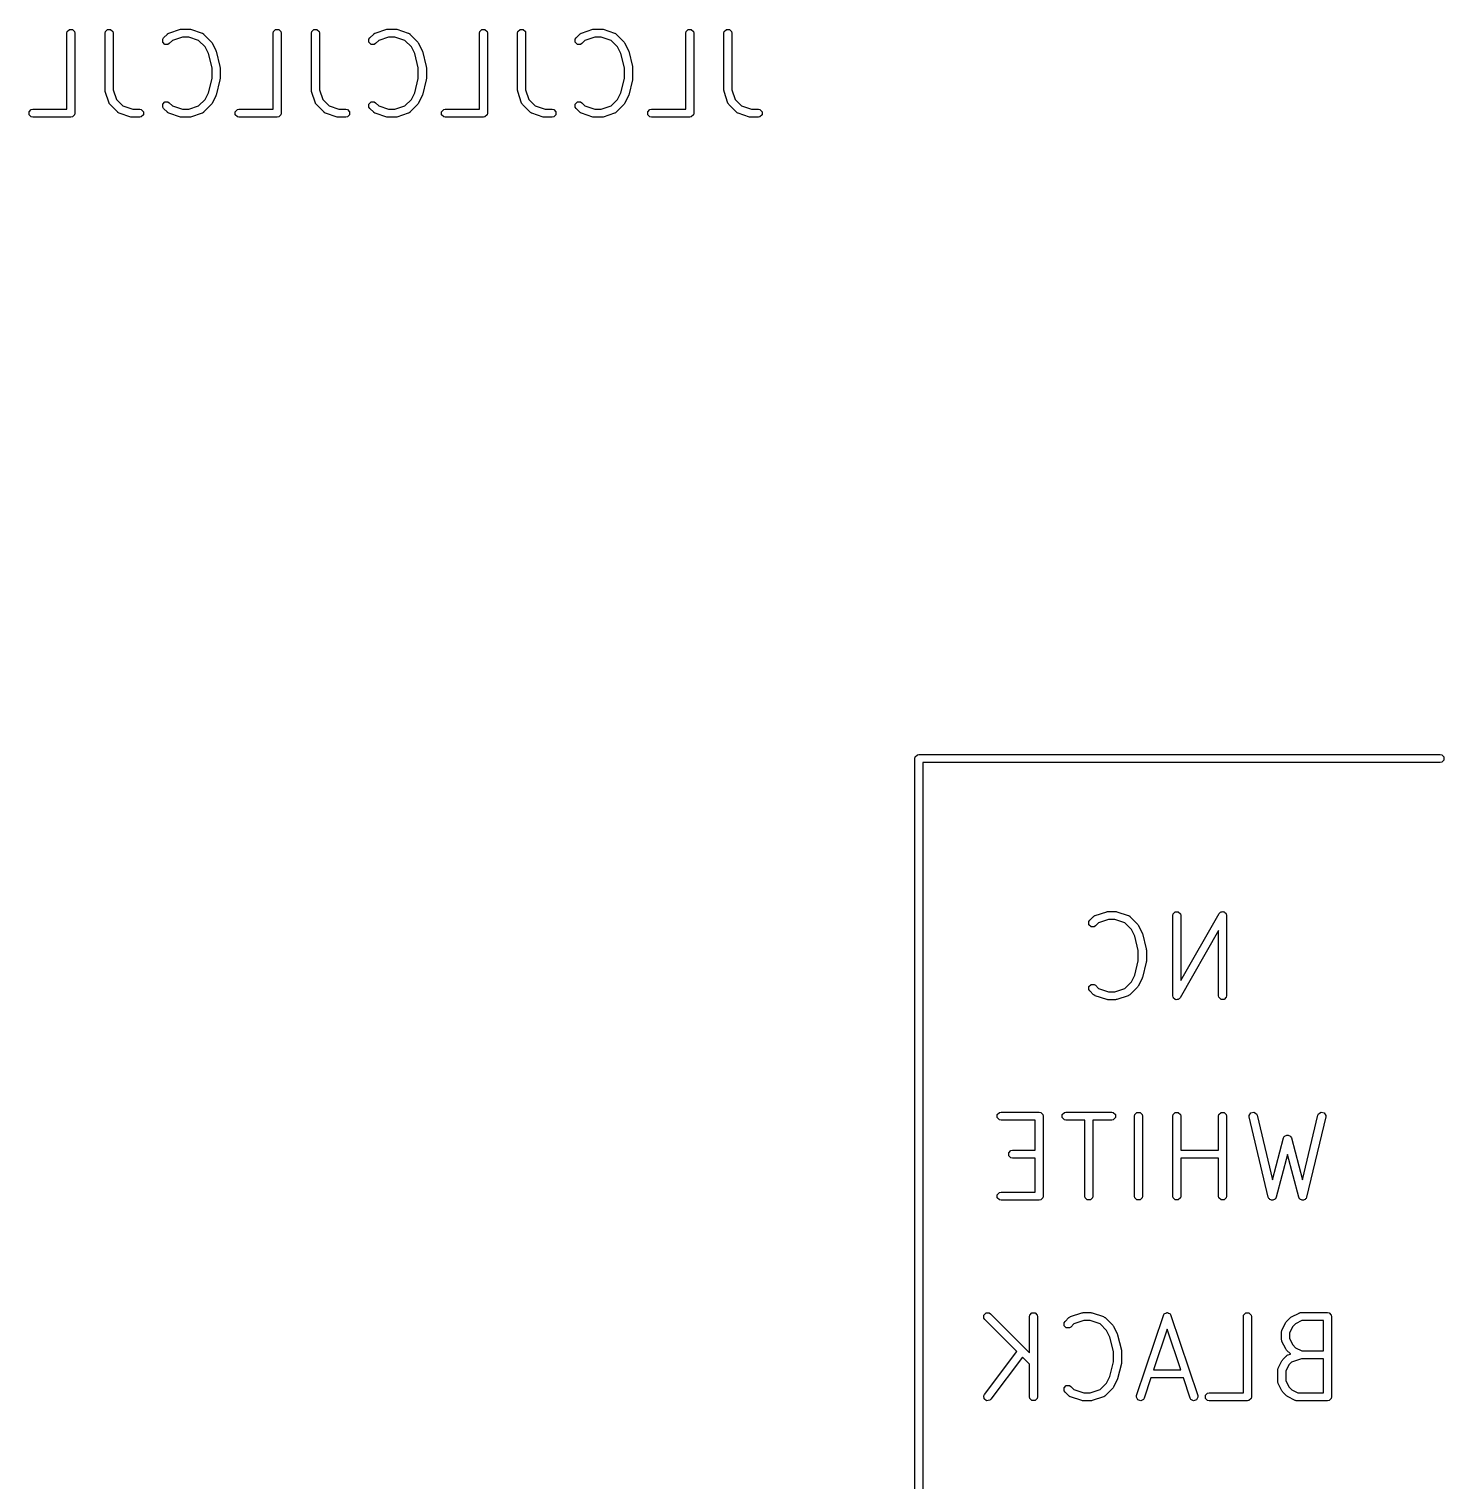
# Model space of a CAD drawing. Extents: x 109.6 to 193.5, y -118.1 to -78.4.
# Drawn here: x 175.91 to 193.55, y -98.26 to -80.16 of the extents above; entities that cross this region are included whole.
import ezdxf

# ---------------------------------------------------------------- set-up
doc = ezdxf.new("R2010")
doc.units = 0
doc.layers.add('BLACK', color=7, linetype='CONTINUOUS')

msp = doc.modelspace()

# ---------------------------------------------------------------- linework, layer by layer
at = {"layer": 'BLACK', "linetype": 'CONTINUOUS'}
for p, q in [((176.382376, -80.188285), (176.409436, -80.161225)), ((176.409436, -80.161225), (176.447704, -80.161225)), ((176.447704, -80.161225), (176.474764, -80.188285)), ((176.858567, -80.188285), (176.885627, -80.161225)), ((176.885627, -80.161225), (176.923895, -80.161225)), ((176.923895, -80.161225), (176.950955, -80.188285)), ((177.650855, -80.207604), (177.793711, -80.159985)), ((177.793711, -80.159985), (177.801661, -80.158982)), ((177.801661, -80.158982), (177.809523, -80.157419)), ((177.809523, -80.157419), (177.904761, -80.157419)), ((177.904761, -80.157419), (177.912623, -80.158982)), ((177.912623, -80.158982), (177.920572, -80.159985)), ((177.920572, -80.159985), (178.063429, -80.207604)), ((178.953805, -80.188285), (178.980865, -80.161225)), ((178.980865, -80.161225), (179.019133, -80.161225)), ((179.019133, -80.161225), (179.046193, -80.188285)), ((179.429996, -80.188285), (179.457056, -80.161225)), ((179.457056, -80.161225), (179.495324, -80.161225)), ((179.495324, -80.161225), (179.522384, -80.188285)), ((180.222284, -80.207604), (180.36514, -80.159985)), ((180.36514, -80.159985), (180.37309, -80.158982)), ((180.37309, -80.158982), (180.380952, -80.157419)), ((180.380952, -80.157419), (180.47619, -80.157419)), ((180.47619, -80.157419), (180.484052, -80.158982)), ((180.484052, -80.158982), (180.492001, -80.159985)), ((180.492001, -80.159985), (180.634858, -80.207604)), ((181.525234, -80.188285), (181.552294, -80.161225)), ((181.552294, -80.161225), (181.590562, -80.161225)), ((181.590562, -80.161225), (181.617622, -80.188285)), ((182.001425, -80.188285), (182.028485, -80.161225)), ((182.028485, -80.161225), (182.066753, -80.161225)), ((182.066753, -80.161225), (182.093813, -80.188285)), ((182.793713, -80.207604), (182.936569, -80.159985)), ((182.936569, -80.159985), (182.944519, -80.158982)), ((182.944519, -80.158982), (182.952381, -80.157419)), ((182.952381, -80.157419), (183.047619, -80.157419)), ((183.047619, -80.157419), (183.055481, -80.158982)), ((183.055481, -80.158982), (183.06343, -80.159985)), ((183.06343, -80.159985), (183.206287, -80.207604)), ((184.096663, -80.188285), (184.123723, -80.161225)), ((184.123723, -80.161225), (184.161991, -80.161225)), ((184.161991, -80.161225), (184.189051, -80.188285)), ((184.572854, -80.188285), (184.599914, -80.161225)), ((184.599914, -80.161225), (184.638182, -80.161225)), ((184.638182, -80.161225), (184.665242, -80.188285)), ((176.37857, -80.207419), (176.382376, -80.188285)), ((176.37857, -81.157419), (176.37857, -80.207419)), ((176.474764, -80.188285), (176.47857, -80.207419)), ((176.47857, -80.207419), (176.47857, -81.207419)), ((176.854761, -80.207419), (176.858567, -80.188285)), ((176.854761, -80.921704), (176.854761, -80.207419)), ((176.950955, -80.188285), (176.954761, -80.207419)), ((176.954761, -80.207419), (176.954761, -80.91359)), ((177.572853, -80.283523), (177.583692, -80.267302)), ((177.572853, -80.321791), (177.572853, -80.283523)), ((177.599913, -80.348851), (177.572853, -80.321791)), ((177.583692, -80.267302), (177.63131, -80.219683)), ((177.638181, -80.348851), (177.599913, -80.348851)), ((177.63131, -80.219683), (177.633392, -80.218291)), ((177.633392, -80.218291), (177.633906, -80.217265)), ((177.633906, -80.217265), (177.640864, -80.213298)), ((177.654402, -80.338012), (177.638181, -80.348851)), ((177.640864, -80.213298), (177.647531, -80.208844)), ((177.647531, -80.208844), (177.64868, -80.208844)), ((177.64868, -80.208844), (177.650855, -80.207604)), ((177.693675, -80.298739), (177.654402, -80.338012)), ((177.817636, -80.257419), (177.693675, -80.298739)), ((177.896648, -80.257419), (177.817636, -80.257419)), ((178.020609, -80.298739), (177.896648, -80.257419)), ((178.101762, -80.379892), (178.020609, -80.298739)), ((178.063429, -80.207604), (178.065604, -80.208844)), ((178.065604, -80.208844), (178.066752, -80.208844)), ((178.066752, -80.208844), (178.073416, -80.213297)), ((178.073416, -80.213297), (178.080377, -80.217265)), ((178.080377, -80.217265), (178.08089, -80.218291)), ((178.08089, -80.218291), (178.082973, -80.219683)), ((178.082973, -80.219683), (178.178211, -80.314921)), ((178.178211, -80.314921), (178.182661, -80.32158)), ((178.182661, -80.32158), (178.187577, -80.327915)), ((178.187577, -80.327915), (178.235196, -80.423153)), ((178.949999, -80.207419), (178.953805, -80.188285)), ((178.949999, -81.157419), (178.949999, -80.207419)), ((179.046193, -80.188285), (179.049999, -80.207419)), ((179.049999, -80.207419), (179.049999, -81.207419)), ((179.42619, -80.207419), (179.429996, -80.188285)), ((179.42619, -80.921704), (179.42619, -80.207419)), ((179.522384, -80.188285), (179.52619, -80.207419)), ((179.52619, -80.207419), (179.52619, -80.91359)), ((180.144282, -80.283523), (180.155121, -80.267302)), ((180.144282, -80.321791), (180.144282, -80.283523)), ((180.171342, -80.348851), (180.144282, -80.321791)), ((180.155121, -80.267302), (180.202739, -80.219683)), ((180.20961, -80.348851), (180.171342, -80.348851)), ((180.202739, -80.219683), (180.204821, -80.218291)), ((180.204821, -80.218291), (180.205335, -80.217265)), ((180.205335, -80.217265), (180.212293, -80.213298)), ((180.225831, -80.338012), (180.20961, -80.348851)), ((180.212293, -80.213298), (180.21896, -80.208844)), ((180.21896, -80.208844), (180.220109, -80.208844)), ((180.220109, -80.208844), (180.222284, -80.207604)), ((180.265104, -80.298739), (180.225831, -80.338012)), ((180.389065, -80.257419), (180.265104, -80.298739)), ((180.468077, -80.257419), (180.389065, -80.257419)), ((180.592038, -80.298739), (180.468077, -80.257419)), ((180.673191, -80.379892), (180.592038, -80.298739)), ((180.634858, -80.207604), (180.637033, -80.208844)), ((180.637033, -80.208844), (180.638181, -80.208844)), ((180.638181, -80.208844), (180.644845, -80.213297)), ((180.644845, -80.213297), (180.651806, -80.217265)), ((180.651806, -80.217265), (180.652319, -80.218291)), ((180.652319, -80.218291), (180.654402, -80.219683)), ((180.654402, -80.219683), (180.74964, -80.314921)), ((180.74964, -80.314921), (180.75409, -80.32158)), ((180.75409, -80.32158), (180.759006, -80.327915)), ((180.759006, -80.327915), (180.806625, -80.423153)), ((181.521428, -80.207419), (181.525234, -80.188285)), ((181.521428, -81.157419), (181.521428, -80.207419)), ((181.617622, -80.188285), (181.621428, -80.207419)), ((181.621428, -80.207419), (181.621428, -81.207419)), ((181.997619, -80.207419), (182.001425, -80.188285)), ((181.997619, -80.921704), (181.997619, -80.207419)), ((182.093813, -80.188285), (182.097619, -80.207419)), ((182.097619, -80.207419), (182.097619, -80.91359)), ((182.715711, -80.283523), (182.72655, -80.267302)), ((182.715711, -80.321791), (182.715711, -80.283523)), ((182.742771, -80.348851), (182.715711, -80.321791)), ((182.72655, -80.267302), (182.774168, -80.219683)), ((182.781039, -80.348851), (182.742771, -80.348851)), ((182.774168, -80.219683), (182.77625, -80.218291)), ((182.77625, -80.218291), (182.776764, -80.217265)), ((182.776764, -80.217265), (182.783722, -80.213298)), ((182.79726, -80.338012), (182.781039, -80.348851)), ((182.783722, -80.213298), (182.790389, -80.208844)), ((182.790389, -80.208844), (182.791538, -80.208844)), ((182.791538, -80.208844), (182.793713, -80.207604)), ((182.836533, -80.298739), (182.79726, -80.338012)), ((182.960494, -80.257419), (182.836533, -80.298739)), ((183.039506, -80.257419), (182.960494, -80.257419)), ((183.163467, -80.298739), (183.039506, -80.257419)), ((183.24462, -80.379892), (183.163467, -80.298739)), ((183.206287, -80.207604), (183.208462, -80.208844)), ((183.208462, -80.208844), (183.20961, -80.208844)), ((183.20961, -80.208844), (183.216274, -80.213297)), ((183.216274, -80.213297), (183.223235, -80.217265)), ((183.223235, -80.217265), (183.223748, -80.218291)), ((183.223748, -80.218291), (183.225831, -80.219683)), ((183.225831, -80.219683), (183.321069, -80.314921)), ((183.321069, -80.314921), (183.325519, -80.32158)), ((183.325519, -80.32158), (183.330435, -80.327915)), ((183.330435, -80.327915), (183.378054, -80.423153)), ((184.092857, -80.207419), (184.096663, -80.188285)), ((184.092857, -81.157419), (184.092857, -80.207419)), ((184.189051, -80.188285), (184.192857, -80.207419)), ((184.192857, -80.207419), (184.192857, -81.207419)), ((184.569048, -80.207419), (184.572854, -80.188285)), ((184.569048, -80.921704), (184.569048, -80.207419)), ((184.665242, -80.188285), (184.669048, -80.207419)), ((184.669048, -80.207419), (184.669048, -80.91359)), ((178.143299, -80.462966), (178.101762, -80.379892)), ((178.188094, -80.642145), (178.143299, -80.462966)), ((178.235196, -80.423153), (178.236642, -80.428434)), ((178.236642, -80.428434), (178.238982, -80.433387)), ((178.238982, -80.433387), (178.286601, -80.623863)), ((180.714728, -80.462966), (180.673191, -80.379892)), ((180.759523, -80.642145), (180.714728, -80.462966)), ((180.806625, -80.423153), (180.808071, -80.428434)), ((180.808071, -80.428434), (180.810411, -80.433387)), ((180.810411, -80.433387), (180.85803, -80.623863)), ((183.286157, -80.462966), (183.24462, -80.379892)), ((183.330952, -80.642145), (183.286157, -80.462966)), ((183.378054, -80.423153), (183.3795, -80.428434)), ((183.3795, -80.428434), (183.38184, -80.433387)), ((183.38184, -80.433387), (183.429459, -80.623863)), ((178.188094, -80.772692), (178.188094, -80.642145)), ((178.286601, -80.623863), (178.286898, -80.62998)), ((178.286898, -80.62998), (178.288094, -80.63599)), ((178.288094, -80.63599), (178.288094, -80.778847)), ((180.759523, -80.772692), (180.759523, -80.642145)), ((180.85803, -80.623863), (180.858327, -80.62998)), ((180.858327, -80.62998), (180.859523, -80.63599)), ((180.859523, -80.63599), (180.859523, -80.778847)), ((183.330952, -80.772692), (183.330952, -80.642145)), ((183.429459, -80.623863), (183.429756, -80.62998)), ((183.429756, -80.62998), (183.430952, -80.63599)), ((183.430952, -80.63599), (183.430952, -80.778847)), ((178.143299, -80.95187), (178.188094, -80.772692)), ((178.286601, -80.790974), (178.238982, -80.98145)), ((178.286898, -80.784856), (178.286601, -80.790974)), ((178.288094, -80.778847), (178.286898, -80.784856)), ((180.714728, -80.95187), (180.759523, -80.772692)), ((180.85803, -80.790974), (180.810411, -80.98145)), ((180.858327, -80.784856), (180.85803, -80.790974)), ((180.859523, -80.778847), (180.858327, -80.784856)), ((183.286157, -80.95187), (183.330952, -80.772692)), ((183.429459, -80.790974), (183.38184, -80.98145)), ((183.429756, -80.784856), (183.429459, -80.790974)), ((183.430952, -80.778847), (183.429756, -80.784856)), ((176.856324, -80.929566), (176.854761, -80.921704)), ((176.857327, -80.937515), (176.856324, -80.929566)), ((176.904946, -81.080372), (176.857327, -80.937515)), ((176.906186, -81.082547), (176.904946, -81.080372)), ((176.954761, -80.91359), (176.996081, -81.037551)), ((176.996081, -81.037551), (177.074628, -81.116099)), ((177.572853, -81.093045), (177.599913, -81.065986)), ((177.599913, -81.065986), (177.638182, -81.065986)), ((177.638182, -81.065986), (177.654403, -81.076825)), ((177.654403, -81.076825), (177.693676, -81.116099)), ((178.020608, -81.116098), (178.101762, -81.034944)), ((178.101762, -81.034944), (178.143299, -80.95187)), ((178.235196, -80.991684), (178.187577, -81.086922)), ((178.236642, -80.986402), (178.235196, -80.991684)), ((178.238982, -80.98145), (178.236642, -80.986402)), ((179.427753, -80.929566), (179.42619, -80.921704)), ((179.428756, -80.937515), (179.427753, -80.929566)), ((179.476375, -81.080372), (179.428756, -80.937515)), ((179.477615, -81.082547), (179.476375, -81.080372)), ((179.52619, -80.91359), (179.56751, -81.037551)), ((179.56751, -81.037551), (179.646057, -81.116099)), ((180.144282, -81.093045), (180.171342, -81.065986)), ((180.171342, -81.065986), (180.209611, -81.065986)), ((180.209611, -81.065986), (180.225832, -81.076825)), ((180.225832, -81.076825), (180.265105, -81.116099)), ((180.592037, -81.116098), (180.673191, -81.034944)), ((180.673191, -81.034944), (180.714728, -80.95187)), ((180.806625, -80.991684), (180.759006, -81.086922)), ((180.808071, -80.986402), (180.806625, -80.991684)), ((180.810411, -80.98145), (180.808071, -80.986402)), ((181.999182, -80.929566), (181.997619, -80.921704)), ((182.000185, -80.937515), (181.999182, -80.929566)), ((182.047804, -81.080372), (182.000185, -80.937515)), ((182.049044, -81.082547), (182.047804, -81.080372)), ((182.097619, -80.91359), (182.138939, -81.037551)), ((182.138939, -81.037551), (182.217486, -81.116099)), ((182.715711, -81.093045), (182.742771, -81.065986)), ((182.742771, -81.065986), (182.78104, -81.065986)), ((182.78104, -81.065986), (182.797261, -81.076825)), ((182.797261, -81.076825), (182.836534, -81.116099)), ((183.163466, -81.116098), (183.24462, -81.034944)), ((183.24462, -81.034944), (183.286157, -80.95187)), ((183.378054, -80.991684), (183.330435, -81.086922)), ((183.3795, -80.986402), (183.378054, -80.991684)), ((183.38184, -80.98145), (183.3795, -80.986402)), ((184.570611, -80.929566), (184.569048, -80.921704)), ((184.571614, -80.937515), (184.570611, -80.929566)), ((184.619233, -81.080372), (184.571614, -80.937515)), ((184.620473, -81.082547), (184.619233, -81.080372)), ((184.669048, -80.91359), (184.710368, -81.037551)), ((184.710368, -81.037551), (184.788915, -81.116099)), ((175.906186, -81.188285), (175.933246, -81.161225)), ((175.906186, -81.226553), (175.906186, -81.188285)), ((175.933246, -81.253613), (175.906186, -81.226553)), ((175.933246, -81.161225), (175.95238, -81.157419)), ((175.95238, -81.257419), (175.933246, -81.253613)), ((175.95238, -81.157419), (176.37857, -81.157419)), ((176.42857, -81.257419), (175.95238, -81.257419)), ((176.447704, -81.253613), (176.42857, -81.257419)), ((176.474764, -81.226553), (176.447704, -81.253613)), ((176.47857, -81.207419), (176.474764, -81.226553)), ((176.906186, -81.083695), (176.906186, -81.082547)), ((176.910641, -81.090363), (176.906186, -81.083695)), ((176.914607, -81.09732), (176.910641, -81.090363)), ((176.915631, -81.097832), (176.914607, -81.09732)), ((176.917024, -81.099916), (176.915631, -81.097832)), ((177.012263, -81.195155), (176.917024, -81.099916)), ((177.014344, -81.196545), (177.012263, -81.195155)), ((177.014858, -81.197573), (177.014344, -81.196545)), ((177.021823, -81.201543), (177.014858, -81.197573)), ((177.028484, -81.205994), (177.021823, -81.201543)), ((177.029632, -81.205994), (177.028484, -81.205994)), ((177.031807, -81.207234), (177.029632, -81.205994)), ((177.174663, -81.254853), (177.031807, -81.207234)), ((177.074628, -81.116099), (177.198588, -81.157419)), ((177.182613, -81.255855), (177.174663, -81.254853)), ((177.190475, -81.257419), (177.182613, -81.255855)), ((177.285713, -81.257419), (177.190475, -81.257419)), ((177.198588, -81.157419), (177.285713, -81.157419)), ((177.285713, -81.157419), (177.304847, -81.161225)), ((177.304847, -81.253613), (177.285713, -81.257419)), ((177.304847, -81.161225), (177.331907, -81.188285)), ((177.331907, -81.226553), (177.304847, -81.253613)), ((177.331907, -81.188285), (177.331907, -81.226553)), ((177.572853, -81.131314), (177.572853, -81.093045)), ((177.583691, -81.147535), (177.572853, -81.131314)), ((177.63131, -81.195155), (177.583691, -81.147535)), ((177.633392, -81.196546), (177.63131, -81.195155)), ((177.633906, -81.197573), (177.633392, -81.196546)), ((177.640864, -81.201539), (177.633906, -81.197573)), ((177.647531, -81.205994), (177.640864, -81.201539)), ((177.64868, -81.205994), (177.647531, -81.205994)), ((177.650855, -81.207234), (177.64868, -81.205994)), ((177.793711, -81.254853), (177.650855, -81.207234)), ((177.693676, -81.116099), (177.817636, -81.157419)), ((177.801661, -81.255855), (177.793711, -81.254853)), ((177.809523, -81.257419), (177.801661, -81.255855)), ((177.904761, -81.257419), (177.809523, -81.257419)), ((177.817636, -81.157419), (177.896648, -81.157419)), ((177.896648, -81.157419), (178.020608, -81.116098)), ((177.912623, -81.255855), (177.904761, -81.257419)), ((177.920572, -81.254853), (177.912623, -81.255855)), ((178.063429, -81.207234), (177.920572, -81.254853)), ((178.065604, -81.205994), (178.063429, -81.207234)), ((178.066753, -81.205994), (178.065604, -81.205994)), ((178.073423, -81.201536), (178.066753, -81.205994)), ((178.080377, -81.197573), (178.073423, -81.201536)), ((178.080889, -81.196547), (178.080377, -81.197573)), ((178.082974, -81.195155), (178.080889, -81.196547)), ((178.178212, -81.099916), (178.082974, -81.195155)), ((178.182665, -81.09325), (178.178212, -81.099916)), ((178.187577, -81.086922), (178.182665, -81.09325)), ((178.477615, -81.188285), (178.504675, -81.161225)), ((178.477615, -81.226553), (178.477615, -81.188285)), ((178.504675, -81.253613), (178.477615, -81.226553)), ((178.504675, -81.161225), (178.523809, -81.157419)), ((178.523809, -81.257419), (178.504675, -81.253613)), ((178.523809, -81.157419), (178.949999, -81.157419)), ((178.999999, -81.257419), (178.523809, -81.257419)), ((179.019133, -81.253613), (178.999999, -81.257419)), ((179.046193, -81.226553), (179.019133, -81.253613)), ((179.049999, -81.207419), (179.046193, -81.226553)), ((179.477615, -81.083695), (179.477615, -81.082547)), ((179.48207, -81.090363), (179.477615, -81.083695)), ((179.486036, -81.09732), (179.48207, -81.090363)), ((179.48706, -81.097832), (179.486036, -81.09732)), ((179.488453, -81.099916), (179.48706, -81.097832)), ((179.583692, -81.195155), (179.488453, -81.099916)), ((179.585773, -81.196545), (179.583692, -81.195155)), ((179.586287, -81.197573), (179.585773, -81.196545)), ((179.593252, -81.201543), (179.586287, -81.197573)), ((179.599913, -81.205994), (179.593252, -81.201543)), ((179.601061, -81.205994), (179.599913, -81.205994)), ((179.603236, -81.207234), (179.601061, -81.205994)), ((179.746092, -81.254853), (179.603236, -81.207234)), ((179.646057, -81.116099), (179.770017, -81.157419)), ((179.754042, -81.255855), (179.746092, -81.254853)), ((179.761904, -81.257419), (179.754042, -81.255855)), ((179.857142, -81.257419), (179.761904, -81.257419)), ((179.770017, -81.157419), (179.857142, -81.157419)), ((179.857142, -81.157419), (179.876276, -81.161225)), ((179.876276, -81.253613), (179.857142, -81.257419)), ((179.876276, -81.161225), (179.903336, -81.188285)), ((179.903336, -81.226553), (179.876276, -81.253613)), ((179.903336, -81.188285), (179.903336, -81.226553)), ((180.144282, -81.131314), (180.144282, -81.093045)), ((180.15512, -81.147535), (180.144282, -81.131314)), ((180.202739, -81.195155), (180.15512, -81.147535)), ((180.204821, -81.196546), (180.202739, -81.195155)), ((180.205335, -81.197573), (180.204821, -81.196546)), ((180.212293, -81.201539), (180.205335, -81.197573)), ((180.21896, -81.205994), (180.212293, -81.201539)), ((180.220109, -81.205994), (180.21896, -81.205994)), ((180.222284, -81.207234), (180.220109, -81.205994)), ((180.36514, -81.254853), (180.222284, -81.207234)), ((180.265105, -81.116099), (180.389065, -81.157419)), ((180.37309, -81.255855), (180.36514, -81.254853)), ((180.380952, -81.257419), (180.37309, -81.255855)), ((180.47619, -81.257419), (180.380952, -81.257419)), ((180.389065, -81.157419), (180.468077, -81.157419)), ((180.468077, -81.157419), (180.592037, -81.116098)), ((180.484052, -81.255855), (180.47619, -81.257419)), ((180.492001, -81.254853), (180.484052, -81.255855)), ((180.634858, -81.207234), (180.492001, -81.254853)), ((180.637033, -81.205994), (180.634858, -81.207234)), ((180.638182, -81.205994), (180.637033, -81.205994)), ((180.644852, -81.201536), (180.638182, -81.205994)), ((180.651806, -81.197573), (180.644852, -81.201536)), ((180.652318, -81.196547), (180.651806, -81.197573)), ((180.654403, -81.195155), (180.652318, -81.196547)), ((180.749641, -81.099916), (180.654403, -81.195155)), ((180.754094, -81.09325), (180.749641, -81.099916)), ((180.759006, -81.086922), (180.754094, -81.09325)), ((181.049044, -81.188285), (181.076104, -81.161225)), ((181.049044, -81.226553), (181.049044, -81.188285)), ((181.076104, -81.253613), (181.049044, -81.226553)), ((181.076104, -81.161225), (181.095238, -81.157419)), ((181.095238, -81.257419), (181.076104, -81.253613)), ((181.095238, -81.157419), (181.521428, -81.157419)), ((181.571428, -81.257419), (181.095238, -81.257419)), ((181.590562, -81.253613), (181.571428, -81.257419)), ((181.617622, -81.226553), (181.590562, -81.253613)), ((181.621428, -81.207419), (181.617622, -81.226553)), ((182.049044, -81.083695), (182.049044, -81.082547)), ((182.053499, -81.090363), (182.049044, -81.083695)), ((182.057465, -81.09732), (182.053499, -81.090363)), ((182.058489, -81.097832), (182.057465, -81.09732)), ((182.059882, -81.099916), (182.058489, -81.097832)), ((182.155121, -81.195155), (182.059882, -81.099916)), ((182.157202, -81.196545), (182.155121, -81.195155)), ((182.157716, -81.197573), (182.157202, -81.196545)), ((182.164681, -81.201543), (182.157716, -81.197573)), ((182.171342, -81.205994), (182.164681, -81.201543)), ((182.17249, -81.205994), (182.171342, -81.205994)), ((182.174665, -81.207234), (182.17249, -81.205994)), ((182.317521, -81.254853), (182.174665, -81.207234)), ((182.217486, -81.116099), (182.341446, -81.157419)), ((182.325471, -81.255855), (182.317521, -81.254853)), ((182.333333, -81.257419), (182.325471, -81.255855)), ((182.428571, -81.257419), (182.333333, -81.257419)), ((182.341446, -81.157419), (182.428571, -81.157419)), ((182.428571, -81.157419), (182.447705, -81.161225)), ((182.447705, -81.253613), (182.428571, -81.257419)), ((182.447705, -81.161225), (182.474765, -81.188285)), ((182.474765, -81.226553), (182.447705, -81.253613)), ((182.474765, -81.188285), (182.474765, -81.226553)), ((182.715711, -81.131314), (182.715711, -81.093045)), ((182.726549, -81.147535), (182.715711, -81.131314)), ((182.774168, -81.195155), (182.726549, -81.147535)), ((182.77625, -81.196546), (182.774168, -81.195155)), ((182.776764, -81.197573), (182.77625, -81.196546)), ((182.783722, -81.201539), (182.776764, -81.197573)), ((182.790389, -81.205994), (182.783722, -81.201539)), ((182.791538, -81.205994), (182.790389, -81.205994)), ((182.793713, -81.207234), (182.791538, -81.205994)), ((182.936569, -81.254853), (182.793713, -81.207234)), ((182.836534, -81.116099), (182.960494, -81.157419)), ((182.944519, -81.255855), (182.936569, -81.254853)), ((182.952381, -81.257419), (182.944519, -81.255855)), ((183.047619, -81.257419), (182.952381, -81.257419)), ((182.960494, -81.157419), (183.039506, -81.157419)), ((183.039506, -81.157419), (183.163466, -81.116098)), ((183.055481, -81.255855), (183.047619, -81.257419)), ((183.06343, -81.254853), (183.055481, -81.255855)), ((183.206287, -81.207234), (183.06343, -81.254853)), ((183.208462, -81.205994), (183.206287, -81.207234)), ((183.209611, -81.205994), (183.208462, -81.205994)), ((183.216281, -81.201536), (183.209611, -81.205994)), ((183.223235, -81.197573), (183.216281, -81.201536)), ((183.223747, -81.196547), (183.223235, -81.197573)), ((183.225832, -81.195155), (183.223747, -81.196547)), ((183.32107, -81.099916), (183.225832, -81.195155)), ((183.325523, -81.09325), (183.32107, -81.099916)), ((183.330435, -81.086922), (183.325523, -81.09325)), ((183.620473, -81.188285), (183.647533, -81.161225)), ((183.620473, -81.226553), (183.620473, -81.188285)), ((183.647533, -81.253613), (183.620473, -81.226553)), ((183.647533, -81.161225), (183.666667, -81.157419)), ((183.666667, -81.257419), (183.647533, -81.253613)), ((183.666667, -81.157419), (184.092857, -81.157419)), ((184.142857, -81.257419), (183.666667, -81.257419)), ((184.161991, -81.253613), (184.142857, -81.257419)), ((184.189051, -81.226553), (184.161991, -81.253613)), ((184.192857, -81.207419), (184.189051, -81.226553)), ((184.620473, -81.083695), (184.620473, -81.082547)), ((184.624928, -81.090363), (184.620473, -81.083695)), ((184.628894, -81.09732), (184.624928, -81.090363)), ((184.629918, -81.097832), (184.628894, -81.09732)), ((184.631311, -81.099916), (184.629918, -81.097832)), ((184.72655, -81.195155), (184.631311, -81.099916)), ((184.728631, -81.196545), (184.72655, -81.195155)), ((184.729145, -81.197573), (184.728631, -81.196545)), ((184.73611, -81.201543), (184.729145, -81.197573)), ((184.742771, -81.205994), (184.73611, -81.201543)), ((184.743919, -81.205994), (184.742771, -81.205994)), ((184.746094, -81.207234), (184.743919, -81.205994)), ((184.88895, -81.254853), (184.746094, -81.207234)), ((184.788915, -81.116099), (184.912875, -81.157419)), ((184.8969, -81.255855), (184.88895, -81.254853)), ((184.904762, -81.257419), (184.8969, -81.255855)), ((185, -81.257419), (184.904762, -81.257419)), ((184.912875, -81.157419), (185, -81.157419)), ((185, -81.157419), (185.019134, -81.161225)), ((185.019134, -81.253613), (185, -81.257419)), ((185.019134, -81.161225), (185.046194, -81.188285)), ((185.046194, -81.226553), (185.019134, -81.253613)), ((185.046194, -81.188285), (185.046194, -81.226553)), ((186.953806, -89.230866), (186.980866, -89.203806)), ((186.980866, -89.203806), (187, -89.2)), ((187, -89.2), (193.5, -89.2)), ((193.5, -89.2), (193.519134, -89.203806)), ((193.519134, -89.203806), (193.546194, -89.230866)), ((186.95, -89.25), (186.953806, -89.230866)), ((186.95, -90.5), (186.95, -89.25)), ((193.5, -89.3), (187.05, -89.3)), ((187.05, -89.3), (187.05, -90.5)), ((193.519134, -89.296194), (193.5, -89.3)), ((193.546194, -89.269134), (193.519134, -89.296194)), ((193.546194, -89.230866), (193.546194, -89.269134)), ((186.95, -107.5), (186.95, -90.5)), ((187.05, -90.5), (187.05, -107.45)), ((189.181525, -91.217265), (189.188483, -91.213298)), ((189.188483, -91.213298), (189.19515, -91.208844)), ((189.19515, -91.208844), (189.196299, -91.208844)), ((189.196299, -91.208844), (189.198474, -91.207604)), ((189.198474, -91.207604), (189.34133, -91.159985)), ((189.34133, -91.159985), (189.34928, -91.158982)), ((189.34928, -91.158982), (189.357142, -91.157419)), ((189.357142, -91.157419), (189.45238, -91.157419)), ((189.45238, -91.157419), (189.460242, -91.158982)), ((189.460242, -91.158982), (189.468191, -91.159985)), ((189.468191, -91.159985), (189.611048, -91.207604)), ((189.611048, -91.207604), (189.613223, -91.208844)), ((189.613223, -91.208844), (189.614371, -91.208844)), ((189.614371, -91.208844), (189.621035, -91.213297)), ((189.621035, -91.213297), (189.627996, -91.217265)), ((190.164285, -91.207419), (190.168091, -91.188285)), ((190.164285, -92.207419), (190.164285, -91.207419)), ((190.168091, -91.188285), (190.195151, -91.161225)), ((190.195151, -91.161225), (190.233419, -91.161225)), ((190.233419, -91.161225), (190.260479, -91.188285)), ((190.260479, -91.188285), (190.264285, -91.207419)), ((190.264285, -92.01914), (190.742301, -91.182612)), ((190.264285, -91.207419), (190.264285, -92.01914)), ((190.742301, -91.182612), (190.755099, -91.167887)), ((190.755099, -91.167887), (190.761723, -91.16608)), ((190.761723, -91.16608), (190.766579, -91.161225)), ((190.766579, -91.161225), (190.779527, -91.161225)), ((190.779527, -91.161225), (190.792019, -91.157818)), ((190.792019, -91.157818), (190.797981, -91.161225)), ((190.797981, -91.161225), (190.804847, -91.161225)), ((190.804847, -91.161225), (190.814, -91.170378)), ((190.814, -91.170378), (190.825245, -91.176804)), ((190.825245, -91.176804), (190.827052, -91.18343)), ((190.827052, -91.18343), (190.831907, -91.188285)), ((190.831907, -91.188285), (190.835713, -91.207419)), ((190.835713, -91.207419), (190.835713, -92.207419)), ((189.120472, -91.283523), (189.131311, -91.267302)), ((189.120472, -91.321791), (189.120472, -91.283523)), ((189.147532, -91.348851), (189.120472, -91.321791)), ((189.131311, -91.267302), (189.178929, -91.219683)), ((189.1858, -91.348851), (189.147532, -91.348851)), ((189.178929, -91.219683), (189.181011, -91.218291)), ((189.181011, -91.218291), (189.181525, -91.217265)), ((189.202021, -91.338012), (189.1858, -91.348851)), ((189.241294, -91.298739), (189.202021, -91.338012)), ((189.365255, -91.257419), (189.241294, -91.298739)), ((189.444267, -91.257419), (189.365255, -91.257419)), ((189.568228, -91.298739), (189.444267, -91.257419)), ((189.649381, -91.379892), (189.568228, -91.298739)), ((189.627996, -91.217265), (189.628509, -91.218291)), ((189.628509, -91.218291), (189.630592, -91.219683)), ((189.630592, -91.219683), (189.72583, -91.314921)), ((189.690918, -91.462966), (189.649381, -91.379892)), ((189.72583, -91.314921), (189.73028, -91.32158)), ((189.73028, -91.32158), (189.735196, -91.327915)), ((189.735196, -91.327915), (189.782815, -91.423153)), ((190.735713, -91.395697), (190.257697, -92.232226)), ((190.735713, -92.207419), (190.735713, -91.395697)), ((189.735713, -91.642145), (189.690918, -91.462966)), ((189.782815, -91.423153), (189.784261, -91.428434)), ((189.784261, -91.428434), (189.786601, -91.433387)), ((189.786601, -91.433387), (189.83422, -91.623863)), ((189.735713, -91.772692), (189.735713, -91.642145)), ((189.83422, -91.623863), (189.834517, -91.62998)), ((189.834517, -91.62998), (189.835713, -91.63599)), ((189.835713, -91.63599), (189.835713, -91.778847)), ((189.690918, -91.95187), (189.735713, -91.772692)), ((189.83422, -91.790974), (189.786601, -91.98145)), ((189.834517, -91.784856), (189.83422, -91.790974)), ((189.835713, -91.778847), (189.834517, -91.784856)), ((189.120472, -92.093045), (189.147532, -92.065986)), ((189.120472, -92.131314), (189.120472, -92.093045)), ((189.147532, -92.065986), (189.185801, -92.065986)), ((189.185801, -92.065986), (189.202022, -92.076825)), ((189.202022, -92.076825), (189.241295, -92.116099)), ((189.241295, -92.116099), (189.365255, -92.157419)), ((189.444267, -92.157419), (189.568227, -92.116098)), ((189.568227, -92.116098), (189.649381, -92.034944)), ((189.725831, -92.099916), (189.630593, -92.195155)), ((189.649381, -92.034944), (189.690918, -91.95187)), ((189.730284, -92.09325), (189.725831, -92.099916)), ((189.735196, -92.086922), (189.730284, -92.09325)), ((189.782815, -91.991684), (189.735196, -92.086922)), ((189.784261, -91.986402), (189.782815, -91.991684)), ((189.786601, -91.98145), (189.784261, -91.986402)), ((189.13131, -92.147535), (189.120472, -92.131314)), ((189.178929, -92.195155), (189.13131, -92.147535)), ((189.181011, -92.196546), (189.178929, -92.195155)), ((189.181525, -92.197573), (189.181011, -92.196546)), ((189.188483, -92.201539), (189.181525, -92.197573)), ((189.19515, -92.205994), (189.188483, -92.201539)), ((189.196299, -92.205994), (189.19515, -92.205994)), ((189.198474, -92.207234), (189.196299, -92.205994)), ((189.34133, -92.254853), (189.198474, -92.207234)), ((189.34928, -92.255855), (189.34133, -92.254853)), ((189.357142, -92.257419), (189.34928, -92.255855)), ((189.45238, -92.257419), (189.357142, -92.257419)), ((189.365255, -92.157419), (189.444267, -92.157419)), ((189.460242, -92.255855), (189.45238, -92.257419)), ((189.468191, -92.254853), (189.460242, -92.255855)), ((189.611048, -92.207234), (189.468191, -92.254853)), ((189.613223, -92.205994), (189.611048, -92.207234)), ((189.614372, -92.205994), (189.613223, -92.205994)), ((189.621042, -92.201536), (189.614372, -92.205994)), ((189.627996, -92.197573), (189.621042, -92.201536)), ((189.628508, -92.196547), (189.627996, -92.197573)), ((189.630593, -92.195155), (189.628508, -92.196547)), ((190.168091, -92.226553), (190.164285, -92.207419)), ((190.172945, -92.231407), (190.168091, -92.226553)), ((190.174753, -92.238034), (190.172945, -92.231407)), ((190.185997, -92.244459), (190.174753, -92.238034)), ((190.195151, -92.253613), (190.185997, -92.244459)), ((190.202017, -92.253613), (190.195151, -92.253613)), ((190.207979, -92.25702), (190.202017, -92.253613)), ((190.220472, -92.253613), (190.207979, -92.25702)), ((190.233419, -92.253613), (190.220472, -92.253613)), ((190.238273, -92.248758), (190.233419, -92.253613)), ((190.2449, -92.246951), (190.238273, -92.248758)), ((190.257697, -92.232226), (190.2449, -92.246951)), ((190.739519, -92.226553), (190.735713, -92.207419)), ((190.766579, -92.253613), (190.739519, -92.226553)), ((190.804847, -92.253613), (190.766579, -92.253613)), ((190.831907, -92.226553), (190.804847, -92.253613)), ((190.835713, -92.207419), (190.831907, -92.226553)), ((187.977615, -93.688285), (188.004675, -93.661225)), ((187.977615, -93.726553), (187.977615, -93.688285)), ((188.004675, -93.753613), (187.977615, -93.726553)), ((188.004675, -93.661225), (188.023809, -93.657419)), ((188.023809, -93.657419), (188.499999, -93.657419)), ((188.499999, -93.657419), (188.519133, -93.661225)), ((188.519133, -93.661225), (188.546193, -93.688285)), ((188.546193, -93.688285), (188.549999, -93.707419)), ((188.549999, -93.707419), (188.549999, -94.707419)), ((188.787139, -93.688285), (188.814199, -93.661225)), ((188.787139, -93.726553), (188.787139, -93.688285)), ((188.814199, -93.753613), (188.787139, -93.726553)), ((188.814199, -93.661225), (188.833333, -93.657419)), ((188.833333, -93.657419), (189.404761, -93.657419)), ((189.404761, -93.657419), (189.423895, -93.661225)), ((189.423895, -93.661225), (189.450955, -93.688285)), ((189.450955, -93.726553), (189.423895, -93.753613)), ((189.450955, -93.688285), (189.450955, -93.726553)), ((189.688094, -93.707419), (189.6919, -93.688285)), ((189.688094, -94.707419), (189.688094, -93.707419)), ((189.6919, -93.688285), (189.71896, -93.661225)), ((189.71896, -93.661225), (189.757228, -93.661225)), ((189.757228, -93.661225), (189.784288, -93.688285)), ((189.784288, -93.688285), (189.788094, -93.707419)), ((189.788094, -93.707419), (189.788094, -94.707419)), ((190.164285, -93.707419), (190.168091, -93.688285)), ((190.164285, -94.707419), (190.164285, -93.707419)), ((190.168091, -93.688285), (190.195151, -93.661225)), ((190.195151, -93.661225), (190.233419, -93.661225)), ((190.233419, -93.661225), (190.260479, -93.688285)), ((190.260479, -93.688285), (190.264285, -93.707419)), ((190.264285, -93.707419), (190.264285, -94.133609)), ((190.735713, -93.707419), (190.739519, -93.688285)), ((190.735713, -94.133609), (190.735713, -93.707419)), ((190.739519, -93.688285), (190.766579, -93.661225)), ((190.766579, -93.661225), (190.804847, -93.661225)), ((190.804847, -93.661225), (190.831907, -93.688285)), ((190.831907, -93.688285), (190.835713, -93.707419)), ((190.835713, -93.707419), (190.835713, -94.707419)), ((191.117296, -93.699505), (191.137353, -93.666913)), ((191.118026, -93.719), (191.117296, -93.699505)), ((191.356121, -94.719), (191.118026, -93.719)), ((191.137353, -93.666913), (191.17458, -93.658049)), ((191.17458, -93.658049), (191.207172, -93.678106)), ((191.207172, -93.678106), (191.215306, -93.695838)), ((191.215306, -93.695838), (191.407505, -94.503075)), ((191.782968, -94.503075), (191.975168, -93.695838)), ((192.072448, -93.719), (191.834353, -94.719)), ((191.975168, -93.695838), (191.983302, -93.678106)), ((191.983302, -93.678106), (192.015894, -93.658049)), ((192.015894, -93.658049), (192.053121, -93.666913)), ((192.053121, -93.666913), (192.073178, -93.699505)), ((192.073178, -93.699505), (192.072448, -93.719)), ((188.023809, -93.757419), (188.004675, -93.753613)), ((188.449999, -93.757419), (188.023809, -93.757419)), ((188.449999, -94.133609), (188.449999, -93.757419)), ((188.833333, -93.757419), (188.814199, -93.753613)), ((189.069047, -93.757419), (188.833333, -93.757419)), ((189.069047, -94.707419), (189.069047, -93.757419)), ((189.404761, -93.757419), (189.169047, -93.757419)), ((189.169047, -93.757419), (189.169047, -94.707419)), ((189.423895, -93.753613), (189.404761, -93.757419)), ((191.407505, -94.503075), (191.546925, -93.98025)), ((191.546925, -93.98025), (191.555533, -93.962742)), ((191.555533, -93.962742), (191.561432, -93.959326)), ((191.561432, -93.959326), (191.564847, -93.953429)), ((191.564847, -93.953429), (191.577402, -93.95008)), ((191.577402, -93.95008), (191.588652, -93.943568)), ((191.588652, -93.943568), (191.595238, -93.945324)), ((191.595238, -93.945324), (191.601822, -93.943569)), ((191.601822, -93.943569), (191.613067, -93.950079)), ((191.613067, -93.950079), (191.625627, -93.953429)), ((191.625627, -93.953429), (191.629042, -93.959327)), ((191.629042, -93.959327), (191.634941, -93.962743)), ((191.634941, -93.962743), (191.643549, -93.98025)), ((191.643549, -93.98025), (191.782968, -94.503075)), ((188.120472, -94.164475), (188.147532, -94.137415)), ((188.120472, -94.202743), (188.120472, -94.164475)), ((188.147532, -94.229803), (188.120472, -94.202743)), ((188.147532, -94.137415), (188.166666, -94.133609)), ((188.166666, -94.233609), (188.147532, -94.229803)), ((188.166666, -94.133609), (188.449999, -94.133609)), ((188.449999, -94.233609), (188.166666, -94.233609)), ((188.449999, -94.657419), (188.449999, -94.233609)), ((190.264285, -94.133609), (190.735713, -94.133609)), ((190.735713, -94.233609), (190.264285, -94.233609)), ((190.264285, -94.233609), (190.264285, -94.707419)), ((190.735713, -94.707419), (190.735713, -94.233609)), ((191.595237, -94.187186), (191.453073, -94.720302)), ((191.737401, -94.720302), (191.595237, -94.187186)), ((187.977615, -94.688285), (188.004675, -94.661225)), ((187.977615, -94.726553), (187.977615, -94.688285)), ((188.004675, -94.753613), (187.977615, -94.726553)), ((188.004675, -94.661225), (188.023809, -94.657419)), ((188.023809, -94.757419), (188.004675, -94.753613)), ((188.023809, -94.657419), (188.449999, -94.657419)), ((188.499999, -94.757419), (188.023809, -94.757419)), ((188.519133, -94.753613), (188.499999, -94.757419)), ((188.546193, -94.726553), (188.519133, -94.753613)), ((188.549999, -94.707419), (188.546193, -94.726553)), ((189.072853, -94.726553), (189.069047, -94.707419)), ((189.099913, -94.753613), (189.072853, -94.726553)), ((189.138181, -94.753613), (189.099913, -94.753613)), ((189.165241, -94.726553), (189.138181, -94.753613)), ((189.169047, -94.707419), (189.165241, -94.726553)), ((189.6919, -94.726553), (189.688094, -94.707419)), ((189.71896, -94.753613), (189.6919, -94.726553)), ((189.757228, -94.753613), (189.71896, -94.753613)), ((189.784288, -94.726553), (189.757228, -94.753613)), ((189.788094, -94.707419), (189.784288, -94.726553)), ((190.168091, -94.726553), (190.164285, -94.707419)), ((190.195151, -94.753613), (190.168091, -94.726553)), ((190.233419, -94.753613), (190.195151, -94.753613)), ((190.260479, -94.726553), (190.233419, -94.753613)), ((190.264285, -94.707419), (190.260479, -94.726553)), ((190.739519, -94.726553), (190.735713, -94.707419)), ((190.766579, -94.753613), (190.739519, -94.726553)), ((190.804847, -94.753613), (190.766579, -94.753613)), ((190.831907, -94.726553), (190.804847, -94.753613)), ((190.835713, -94.707419), (190.831907, -94.726553)), ((191.364255, -94.736732), (191.356121, -94.719)), ((191.370624, -94.740651), (191.364255, -94.736732)), ((191.374371, -94.747123), (191.370624, -94.740651)), ((191.386316, -94.750308), (191.374371, -94.747123)), ((191.396847, -94.756789), (191.386316, -94.750308)), ((191.404122, -94.755056), (191.396847, -94.756789)), ((191.411346, -94.756983), (191.404122, -94.755056)), ((191.422044, -94.750789), (191.411346, -94.756983)), ((191.434074, -94.747925), (191.422044, -94.750789)), ((191.437993, -94.741555), (191.434074, -94.747925)), ((191.444465, -94.737809), (191.437993, -94.741555)), ((191.453073, -94.720302), (191.444465, -94.737809)), ((191.746009, -94.73781), (191.737401, -94.720302)), ((191.752481, -94.741557), (191.746009, -94.73781)), ((191.7564, -94.747925), (191.752481, -94.741557)), ((191.768426, -94.750788), (191.7564, -94.747925)), ((191.779128, -94.756984), (191.768426, -94.750788)), ((191.786353, -94.755057), (191.779128, -94.756984)), ((191.793627, -94.756789), (191.786353, -94.755057)), ((191.804156, -94.750308), (191.793627, -94.756789)), ((191.816103, -94.747123), (191.804156, -94.750308)), ((191.819849, -94.740651), (191.816103, -94.747123)), ((191.826219, -94.736732), (191.819849, -94.740651)), ((191.834353, -94.719), (191.826219, -94.736732)), ((187.810948, -96.188285), (187.838008, -96.161225)), ((187.810948, -96.226553), (187.810948, -96.188285)), ((187.821787, -96.242774), (187.810948, -96.226553)), ((188.219694, -96.640681), (187.821787, -96.242774)), ((187.838008, -96.161225), (187.876276, -96.161225)), ((187.876276, -96.161225), (187.892497, -96.172064)), ((187.892497, -96.172064), (188.37857, -96.658137)), ((188.37857, -96.207419), (188.382376, -96.188285)), ((188.37857, -96.658137), (188.37857, -96.207419)), ((188.382376, -96.188285), (188.409436, -96.161225)), ((188.409436, -96.161225), (188.447704, -96.161225)), ((188.447704, -96.161225), (188.474764, -96.188285)), ((188.474764, -96.188285), (188.47857, -96.207419)), ((188.47857, -96.207419), (188.47857, -97.207419)), ((188.810948, -96.283523), (188.821787, -96.267302)), ((188.810948, -96.321791), (188.810948, -96.283523)), ((188.821787, -96.267302), (188.869405, -96.219683)), ((188.869405, -96.219683), (188.871487, -96.218291)), ((188.871487, -96.218291), (188.872001, -96.217265)), ((188.872001, -96.217265), (188.878959, -96.213298)), ((188.878959, -96.213298), (188.885626, -96.208844)), ((188.885626, -96.208844), (188.886775, -96.208844)), ((188.886775, -96.208844), (188.88895, -96.207604)), ((188.88895, -96.207604), (189.031806, -96.159985)), ((189.055731, -96.257419), (188.93177, -96.298739)), ((189.031806, -96.159985), (189.039756, -96.158982)), ((189.039756, -96.158982), (189.047618, -96.157419)), ((189.047618, -96.157419), (189.142856, -96.157419)), ((189.134743, -96.257419), (189.055731, -96.257419)), ((189.258704, -96.298739), (189.134743, -96.257419)), ((189.142856, -96.157419), (189.150718, -96.158982)), ((189.150718, -96.158982), (189.158667, -96.159985)), ((189.158667, -96.159985), (189.301524, -96.207604)), ((189.301524, -96.207604), (189.303699, -96.208844)), ((189.303699, -96.208844), (189.304847, -96.208844)), ((189.304847, -96.208844), (189.311511, -96.213297)), ((189.311511, -96.213297), (189.318472, -96.217265)), ((189.318472, -96.217265), (189.318985, -96.218291)), ((189.318985, -96.218291), (189.321068, -96.219683)), ((189.321068, -96.219683), (189.416306, -96.314921)), ((189.71447, -97.191608), (190.047803, -96.191608)), ((190.047803, -96.191608), (190.057464, -96.17466)), ((190.057464, -96.17466), (190.060805, -96.172989)), ((190.060805, -96.172989), (190.062477, -96.169646)), ((190.062477, -96.169646), (190.077519, -96.164632)), ((190.077519, -96.164632), (190.091693, -96.157545)), ((190.091693, -96.157545), (190.095236, -96.158726)), ((190.095236, -96.158726), (190.098781, -96.157545)), ((190.098781, -96.157545), (190.11296, -96.164634)), ((190.11296, -96.164634), (190.127997, -96.169647)), ((190.127997, -96.169647), (190.129667, -96.172987)), ((190.129667, -96.172987), (190.13301, -96.174659)), ((190.13301, -96.174659), (190.142671, -96.191608)), ((190.142671, -96.191608), (190.476004, -97.191607)), ((191.045237, -96.207419), (191.049043, -96.188285)), ((191.045237, -97.157419), (191.045237, -96.207419)), ((191.049043, -96.188285), (191.076103, -96.161225)), ((191.076103, -96.161225), (191.114371, -96.161225)), ((191.114371, -96.161225), (191.141431, -96.188285)), ((191.141431, -96.188285), (191.145237, -96.207419)), ((191.145237, -96.207419), (191.145237, -97.207419)), ((191.526707, -96.375534), (191.574325, -96.280297)), ((191.574325, -96.280297), (191.57924, -96.273963)), ((191.57924, -96.273963), (191.583692, -96.267302)), ((191.583692, -96.267302), (191.63131, -96.219683)), ((191.63131, -96.219683), (191.637976, -96.215228)), ((191.637976, -96.215228), (191.644305, -96.210317)), ((191.644305, -96.210317), (191.739543, -96.162698)), ((191.773708, -96.257419), (191.696284, -96.29613)), ((191.739543, -96.162698), (191.741958, -96.162036)), ((191.741958, -96.162036), (191.74277, -96.161225)), ((191.74277, -96.161225), (191.750631, -96.159661)), ((191.750631, -96.159661), (191.758359, -96.157545)), ((191.758359, -96.157545), (191.759447, -96.157907)), ((191.759447, -96.157907), (191.761904, -96.157419)), ((191.761904, -96.157419), (192.095237, -96.157419)), ((192.045237, -96.257419), (191.773708, -96.257419)), ((192.045237, -96.633609), (192.045237, -96.257419)), ((192.095237, -96.157419), (192.114371, -96.161225)), ((192.114371, -96.161225), (192.141431, -96.188285)), ((192.141431, -96.188285), (192.145237, -96.207419)), ((192.145237, -96.207419), (192.145237, -97.207419)), ((188.838008, -96.348851), (188.810948, -96.321791)), ((188.876276, -96.348851), (188.838008, -96.348851)), ((188.892497, -96.338012), (188.876276, -96.348851)), ((188.93177, -96.298739), (188.892497, -96.338012)), ((189.339857, -96.379892), (189.258704, -96.298739)), ((189.381394, -96.462966), (189.339857, -96.379892)), ((189.426189, -96.642145), (189.381394, -96.462966)), ((189.416306, -96.314921), (189.420756, -96.32158)), ((189.420756, -96.32158), (189.425672, -96.327915)), ((189.425672, -96.327915), (189.473291, -96.423153)), ((189.473291, -96.423153), (189.474737, -96.428434)), ((189.474737, -96.428434), (189.477077, -96.433387)), ((189.477077, -96.433387), (189.524696, -96.623863)), ((190.095237, -96.365532), (189.926513, -96.871704)), ((190.263961, -96.871704), (190.095237, -96.365532)), ((191.521428, -96.397895), (191.521916, -96.395438)), ((191.521428, -96.493133), (191.521428, -96.397895)), ((191.521554, -96.39435), (191.52367, -96.386622)), ((191.521916, -96.395438), (191.521554, -96.39435)), ((191.52367, -96.386622), (191.525234, -96.378761)), ((191.525234, -96.378761), (191.526045, -96.377949)), ((191.526045, -96.377949), (191.526707, -96.375534)), ((191.660139, -96.332274), (191.621428, -96.409698)), ((191.621428, -96.409698), (191.621428, -96.48133)), ((191.696284, -96.29613), (191.660139, -96.332274)), ((187.817142, -97.177419), (188.219694, -96.640681)), ((189.426189, -96.772692), (189.426189, -96.642145)), ((189.524696, -96.623863), (189.524993, -96.62998)), ((189.524993, -96.62998), (189.526189, -96.63599)), ((189.526189, -96.63599), (189.526189, -96.778847)), ((191.521916, -96.495589), (191.521428, -96.493133)), ((191.521554, -96.496678), (191.521916, -96.495589)), ((191.52367, -96.504405), (191.521554, -96.496678)), ((191.525234, -96.512267), (191.52367, -96.504405)), ((191.526045, -96.513078), (191.525234, -96.512267)), ((191.526707, -96.515494), (191.526045, -96.513078)), ((191.574325, -96.610731), (191.526707, -96.515494)), ((191.57924, -96.617064), (191.574325, -96.610731)), ((191.583692, -96.623726), (191.57924, -96.617064)), ((191.63131, -96.671345), (191.583692, -96.623726)), ((191.621428, -96.48133), (191.660139, -96.558753)), ((191.660139, -96.558753), (191.696284, -96.594897)), ((191.696284, -96.594897), (191.773708, -96.633609)), ((191.773708, -96.633609), (192.045237, -96.633609)), ((188.291123, -96.71211), (187.897142, -97.237419)), ((188.37857, -96.799557), (188.291123, -96.71211)), ((188.37857, -97.207419), (188.37857, -96.799557)), ((189.381394, -96.95187), (189.426189, -96.772692)), ((189.524696, -96.790974), (189.477077, -96.98145)), ((189.524993, -96.784856), (189.524696, -96.790974)), ((189.526189, -96.778847), (189.524993, -96.784856)), ((191.479088, -96.851724), (191.526706, -96.756487)), ((191.526706, -96.756487), (191.531621, -96.750153)), ((191.531621, -96.750153), (191.536073, -96.743492)), ((191.536073, -96.743492), (191.583691, -96.695873)), ((191.61252, -96.808464), (191.573809, -96.885888)), ((191.583691, -96.695873), (191.585773, -96.694481)), ((191.585773, -96.694481), (191.586287, -96.693455)), ((191.586287, -96.693455), (191.593245, -96.689488)), ((191.593245, -96.689488), (191.599912, -96.685034)), ((191.599912, -96.685034), (191.601061, -96.685034)), ((191.601061, -96.685034), (191.603236, -96.683794)), ((191.603236, -96.683794), (191.634396, -96.673407)), ((191.646056, -96.774929), (191.61252, -96.808464)), ((191.634396, -96.673407), (191.63131, -96.671345)), ((191.770017, -96.733609), (191.646056, -96.774929)), ((192.045237, -96.733609), (191.770017, -96.733609)), ((192.045237, -97.157419), (192.045237, -96.733609)), ((189.339857, -97.034944), (189.381394, -96.95187)), ((189.473291, -96.991684), (189.425672, -97.086922)), ((189.474737, -96.986402), (189.473291, -96.991684)), ((189.477077, -96.98145), (189.474737, -96.986402)), ((189.89318, -96.971704), (189.809338, -97.22323)), ((190.297294, -96.971704), (189.89318, -96.971704)), ((189.926513, -96.871704), (190.263961, -96.871704)), ((190.381136, -97.22323), (190.297294, -96.971704)), ((191.473809, -96.874085), (191.474297, -96.871628)), ((191.473809, -97.016942), (191.473809, -96.874085)), ((191.473935, -96.87054), (191.476051, -96.862812)), ((191.474297, -96.871628), (191.473935, -96.87054)), ((191.476051, -96.862812), (191.477615, -96.854951)), ((191.477615, -96.854951), (191.478426, -96.854139)), ((191.478426, -96.854139), (191.479088, -96.851724)), ((191.573809, -96.885888), (191.573809, -97.005139)), ((191.573809, -97.005139), (191.61252, -97.082561)), ((187.808706, -97.19501), (187.817142, -97.177419)), ((188.810948, -97.093045), (188.838008, -97.065986)), ((188.810948, -97.131314), (188.810948, -97.093045)), ((188.821786, -97.147535), (188.810948, -97.131314)), ((188.869405, -97.195155), (188.821786, -97.147535)), ((188.838008, -97.065986), (188.876277, -97.065986)), ((188.876277, -97.065986), (188.892498, -97.076825)), ((188.892498, -97.076825), (188.931771, -97.116099)), ((188.931771, -97.116099), (189.055731, -97.157419)), ((189.055731, -97.157419), (189.134743, -97.157419)), ((189.134743, -97.157419), (189.258703, -97.116098)), ((189.258703, -97.116098), (189.339857, -97.034944)), ((189.416307, -97.099916), (189.321069, -97.195155)), ((189.42076, -97.09325), (189.416307, -97.099916)), ((189.425672, -97.086922), (189.42076, -97.09325)), ((190.572853, -97.188285), (190.599913, -97.161225)), ((190.572853, -97.226553), (190.572853, -97.188285)), ((190.599913, -97.161225), (190.619047, -97.157419)), ((190.619047, -97.157419), (191.045237, -97.157419)), ((191.474297, -97.019398), (191.473809, -97.016942)), ((191.473935, -97.020487), (191.474297, -97.019398)), ((191.476051, -97.028214), (191.473935, -97.020487)), ((191.477615, -97.036076), (191.476051, -97.028214)), ((191.478426, -97.036887), (191.477615, -97.036076)), ((191.479088, -97.039303), (191.478426, -97.036887)), ((191.526706, -97.13454), (191.479088, -97.039303)), ((191.531617, -97.140868), (191.526706, -97.13454)), ((191.536072, -97.147535), (191.531617, -97.140868)), ((191.583691, -97.195155), (191.536072, -97.147535)), ((191.61252, -97.082561), (191.648666, -97.118708)), ((191.648666, -97.118708), (191.726089, -97.157419)), ((191.726089, -97.157419), (192.045237, -97.157419)), ((187.814118, -97.232894), (187.808706, -97.19501)), ((187.844733, -97.255855), (187.814118, -97.232894)), ((187.882617, -97.250443), (187.844733, -97.255855)), ((187.897142, -97.237419), (187.882617, -97.250443)), ((188.382376, -97.226553), (188.37857, -97.207419)), ((188.409436, -97.253613), (188.382376, -97.226553)), ((188.447704, -97.253613), (188.409436, -97.253613)), ((188.474764, -97.226553), (188.447704, -97.253613)), ((188.47857, -97.207419), (188.474764, -97.226553)), ((188.871487, -97.196546), (188.869405, -97.195155)), ((188.872001, -97.197573), (188.871487, -97.196546)), ((188.878959, -97.201539), (188.872001, -97.197573)), ((188.885626, -97.205994), (188.878959, -97.201539)), ((188.886775, -97.205994), (188.885626, -97.205994)), ((188.88895, -97.207234), (188.886775, -97.205994)), ((189.031806, -97.254853), (188.88895, -97.207234)), ((189.039756, -97.255855), (189.031806, -97.254853)), ((189.047618, -97.257419), (189.039756, -97.255855)), ((189.142856, -97.257419), (189.047618, -97.257419)), ((189.150718, -97.255855), (189.142856, -97.257419)), ((189.158667, -97.254853), (189.150718, -97.255855)), ((189.301524, -97.207234), (189.158667, -97.254853)), ((189.303699, -97.205994), (189.301524, -97.207234)), ((189.304848, -97.205994), (189.303699, -97.205994)), ((189.311518, -97.201536), (189.304848, -97.205994)), ((189.318472, -97.197573), (189.311518, -97.201536)), ((189.318984, -97.196547), (189.318472, -97.197573)), ((189.321069, -97.195155), (189.318984, -97.196547)), ((189.71203, -97.210963), (189.71447, -97.191608)), ((189.729144, -97.245192), (189.71203, -97.210963)), ((189.765448, -97.257293), (189.729144, -97.245192)), ((189.799677, -97.240179), (189.765448, -97.257293)), ((189.809338, -97.22323), (189.799677, -97.240179)), ((190.390797, -97.240178), (190.381136, -97.22323)), ((190.425026, -97.257293), (190.390797, -97.240178)), ((190.46133, -97.245191), (190.425026, -97.257293)), ((190.478444, -97.210963), (190.46133, -97.245191)), ((190.476004, -97.191607), (190.478444, -97.210963)), ((190.599913, -97.253613), (190.572853, -97.226553)), ((190.619047, -97.257419), (190.599913, -97.253613)), ((191.095237, -97.257419), (190.619047, -97.257419)), ((191.114371, -97.253613), (191.095237, -97.257419)), ((191.141431, -97.226553), (191.114371, -97.253613)), ((191.145237, -97.207419), (191.141431, -97.226553)), ((191.590357, -97.199609), (191.583691, -97.195155)), ((191.596686, -97.204521), (191.590357, -97.199609)), ((191.691924, -97.25214), (191.596686, -97.204521)), ((191.694339, -97.252801), (191.691924, -97.25214)), ((191.695151, -97.253613), (191.694339, -97.252801)), ((191.703012, -97.255176), (191.695151, -97.253613)), ((191.71074, -97.257293), (191.703012, -97.255176)), ((191.711828, -97.25693), (191.71074, -97.257293)), ((191.714285, -97.257419), (191.711828, -97.25693)), ((192.095237, -97.257419), (191.714285, -97.257419)), ((192.114371, -97.253613), (192.095237, -97.257419)), ((192.141431, -97.226553), (192.114371, -97.253613)), ((192.145237, -97.207419), (192.141431, -97.226553))]:
    msp.add_line(p, q, dxfattribs=at)

doc.saveas('drawing.dxf')
